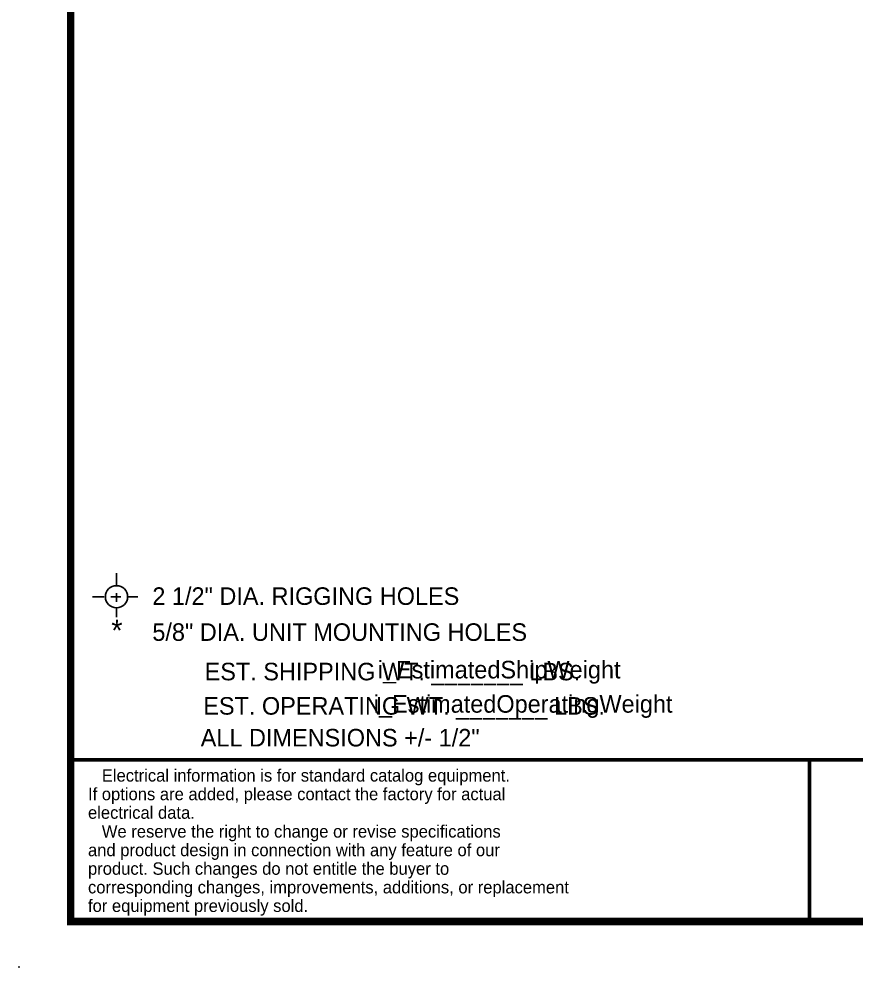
# Model space of a CAD drawing. Header units: inches. Extents: x 1139 to 1619, y -685 to -381.
# Drawn here: x 1138.8 to 1270.9, y -684.7 to -535 of the extents above; entities that cross this region are included whole.
import ezdxf
from ezdxf.enums import TextEntityAlignment as Align

# ---------------------------------------------------------------- set-up
doc = ezdxf.new("R2010")
doc.units = ezdxf.units.IN
doc.header["$MEASUREMENT"] = 0
doc.header["$PDSIZE"] = -1

msp = doc.modelspace()

# ---------------------------------------------------------------- linework, layer by layer
at = {"color": 0, "lineweight": 25}
for p, q in [((1154.15, -622.53), (1154.15, -624.37)), ((1154.15, -625.66), (1154.15, -627.05)), ((1150.34, -626.25), (1152.21, -626.25)), ((1153.28, -626.25), (1154.86, -626.25)), ((1155.93, -626.25), (1157.52, -626.25)), ((1154.15, -628.04), (1154.15, -629.49)), ((1263.55, -677.52), (1263.55, -652))]:
    msp.add_line(p, q, dxfattribs=at)
for points, const_width in [([(1146.91, -677.52), (1613.47, -677.52), (1613.47, -385.92), (1146.91, -385.92), (1146.91, -677.52)], 1.17), ([(1264.24, -652), (1146.91, -652)], 0.583), ([(1613.47, -652), (1263.55, -652), (1263.55, -677.52)], 0.583)]:
    msp.add_lwpolyline(points, dxfattribs=dict(at, const_width=const_width))
msp.add_circle((1154.15, -626.25), 1.75, dxfattribs=at)
msp.add_point((1138.75, -684.71), dxfattribs=at)

# ---------------------------------------------------------------- texts
for s, height, p in [('2 1/2" DIA. RIGGING HOLES', 2.7702, (1159.81, -627.53)), ('5/8" DIA. UNIT MOUNTING HOLES', 2.7702, (1159.81, -633.21)), ('   Electrical information is for standard catalog equipment.', 1.9567, (1149.65, -655.43)), ('If options are added, please contact the factory for actual', 1.9567, (1149.65, -658.37)), ('electrical data.', 1.9567, (1149.65, -661.3)), ('   We reserve the right to change or revise specifications', 1.9567, (1149.65, -664.27)), ('and product design in connection with any feature of our', 1.9567, (1149.65, -667.21)), ('product. Such changes do not entitle the buyer to', 1.9567, (1149.65, -670.14)), ('corresponding changes, improvements, additions, or replacement ', 1.9567, (1149.65, -673.08)), ('for equipment previously sold.', 1.9567, (1149.65, -676.01))]:
    msp.add_text(s, height=height, dxfattribs=at).set_placement(p)
for s, height, p in [('*', 3.41, (1154.22, -633.26)), ('EST. SHIPPING WT. _______ LBS.', 2.7702, (1197.71, -639.44)), ('i_EstimatedShipWeight', 2.7734, (1214.55, -639.14)), ('EST. OPERATING WT. _______ LBS.', 2.7702, (1199.55, -644.86)), ('i_EstimatedOperatingWeight', 2.7702, (1218.34, -644.55)), ('ALL DIMENSIONS +/- 1/2"', 2.7702, (1189.46, -649.88))]:
    msp.add_text(s, height=height, dxfattribs=at).set_placement(p, align=Align.CENTER)

doc.saveas('drawing.dxf')
